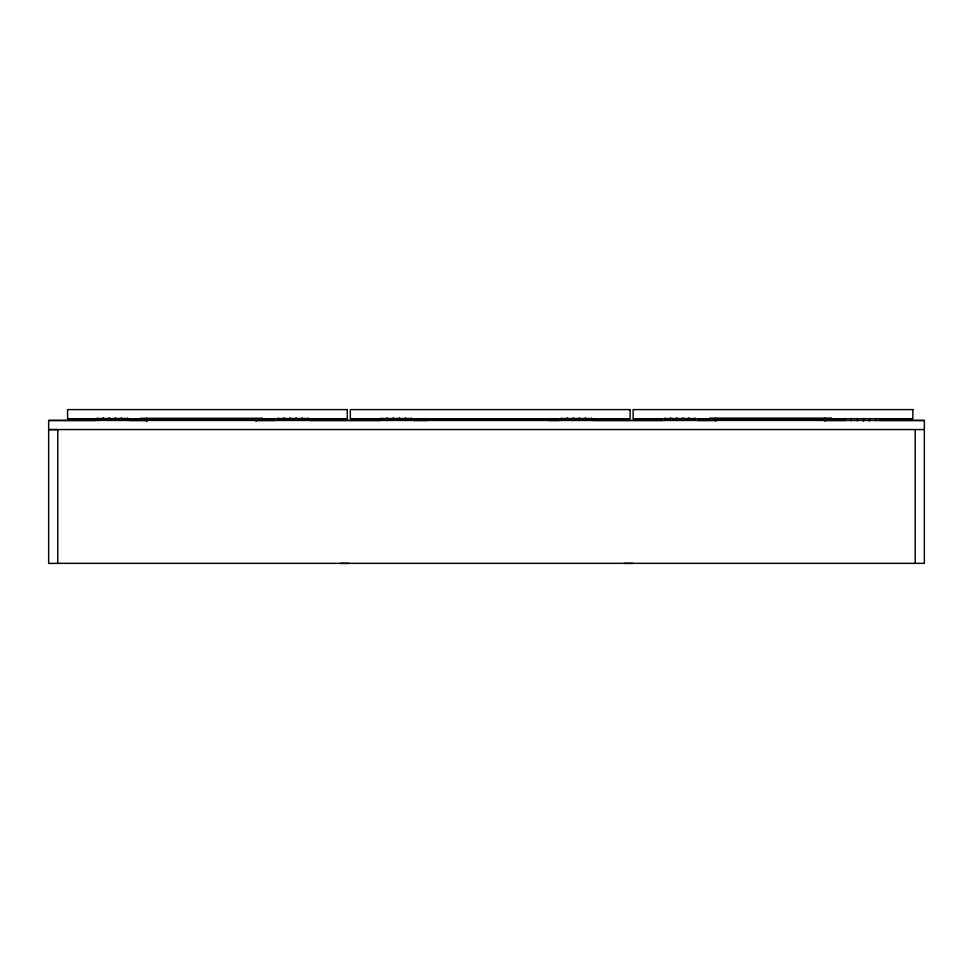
<?xml version="1.0" encoding="UTF-8"?>
<svg xmlns="http://www.w3.org/2000/svg" width="973" height="973" viewBox="0 0 973 973"><rect width="100%" height="100%" fill="white"/><g stroke="black" fill="none" stroke-linecap="round" stroke-linejoin="round"><path stroke-width="1.46" d="M97.3 418.499L127.706 418.499M278.01 418.536L308.417 418.536M381.234 418.536L411.64 418.536M561.299 418.536L591.706 418.536M664.778 418.536L695.184 418.536M48.65 420.494L95.78 420.494M129.227 420.494L147.47 420.494M255.413 420.494L275.177 420.494M310.144 420.494L380.078 420.494M413.525 420.494L427.208 420.494M548.833 420.494L559.475 420.494M592.922 420.494L662.856 420.494M697.823 420.494L716.067 420.494M824.009 420.494L843.773 420.494M878.741 420.494L924.35 420.494M48.65 429.555L924.35 429.555M48.65 429.616L57.772 429.616M57.772 563.343L924.35 563.343L924.35 420.433L48.65 420.433L48.65 563.403L57.772 563.403L57.772 429.555M340.003 563.403L349.125 563.403M623.875 563.403L632.997 563.403M915.228 429.555L915.228 563.343M875.7 418.536L875.7 420.774M869.619 418.536L869.619 420.81M869.242 418.536L869.242 420.81M863.538 418.536L863.538 420.81M863.16 418.536L863.16 420.81M857.456 418.536L857.456 420.664M857.079 418.536L857.079 420.664M851.375 418.536L851.375 420.664M850.998 418.536L850.998 420.664M845.294 418.536L845.294 420.774M825.055 418.147L825.055 421.09M715.593 418.147L715.593 421.09M695.184 418.147L695.184 420.433M689.103 418.147L689.103 420.397M688.714 418.147L688.714 420.397M683.022 418.147L683.022 420.397M682.632 418.147L682.632 420.397M676.94 418.147L676.94 420.433M676.551 418.147L676.551 420.433M670.859 418.147L670.859 420.397M670.47 418.147L670.47 420.397M664.778 418.147L664.778 420.433M591.706 418.147L591.706 420.433M585.624 418.147L585.624 420.433M585.247 418.147L585.247 420.433M579.543 418.147L579.543 420.433M579.166 418.147L579.166 420.433M573.462 418.147L573.462 420.397M573.085 418.147L573.085 420.397M567.381 418.147L567.381 420.397M567.004 418.147L567.004 420.397M561.299 418.147L561.299 420.433M548.845 420.433L548.845 418.913L427.22 418.913L427.22 420.433M542.764 418.913L542.764 420.433M433.301 418.913L433.301 420.433M411.64 418.147L411.64 420.433M411.628 418.621L411.628 419.959M405.559 418.147L405.559 420.433M405.182 418.147L405.182 420.433M399.477 418.147L399.477 420.433M399.1 418.147L399.1 420.433M393.396 418.147L393.396 420.397M393.019 418.147L393.019 420.397M387.315 418.147L387.315 420.397M386.938 418.147L386.938 420.397M381.234 418.147L381.234 420.433M381.221 418.621L381.221 419.959M308.417 418.147L308.417 420.433M302.335 418.147L302.335 420.433M301.946 418.147L301.946 420.433M296.254 418.147L296.254 420.397M295.865 418.147L295.865 420.397M290.173 418.147L290.173 420.397M289.784 418.147L289.784 420.397M284.092 418.147L284.092 420.397M283.702 418.147L283.702 420.397M278.01 418.147L278.01 420.433M256.167 418.305L256.167 421.248M146.704 418.305L146.704 421.248M127.706 418.122L127.706 420.409M121.625 418.122L121.625 420.36M121.248 418.122L121.248 420.36M115.544 418.122L115.544 420.409M115.167 418.122L115.167 420.409M109.463 418.122L109.463 420.36M109.085 418.122L109.085 420.36M103.381 418.122L103.381 420.36M103.004 418.122L103.004 420.36M97.3 418.122L97.3 420.409M347.3 409.597L67.563 409.597L67.563 418.718L347.3 418.718L347.3 409.597M630.078 409.597L350.341 409.597L350.341 418.718L630.078 418.718L630.078 409.597M912.856 409.597L633.119 409.597L633.119 418.718L912.856 418.718L912.856 409.597M831.137 418.147L709.512 418.147L709.512 419.667L831.137 419.667L831.137 418.147M262.248 418.305L140.623 418.305L140.623 419.825L262.248 419.825L262.248 418.305"/></g></svg>
